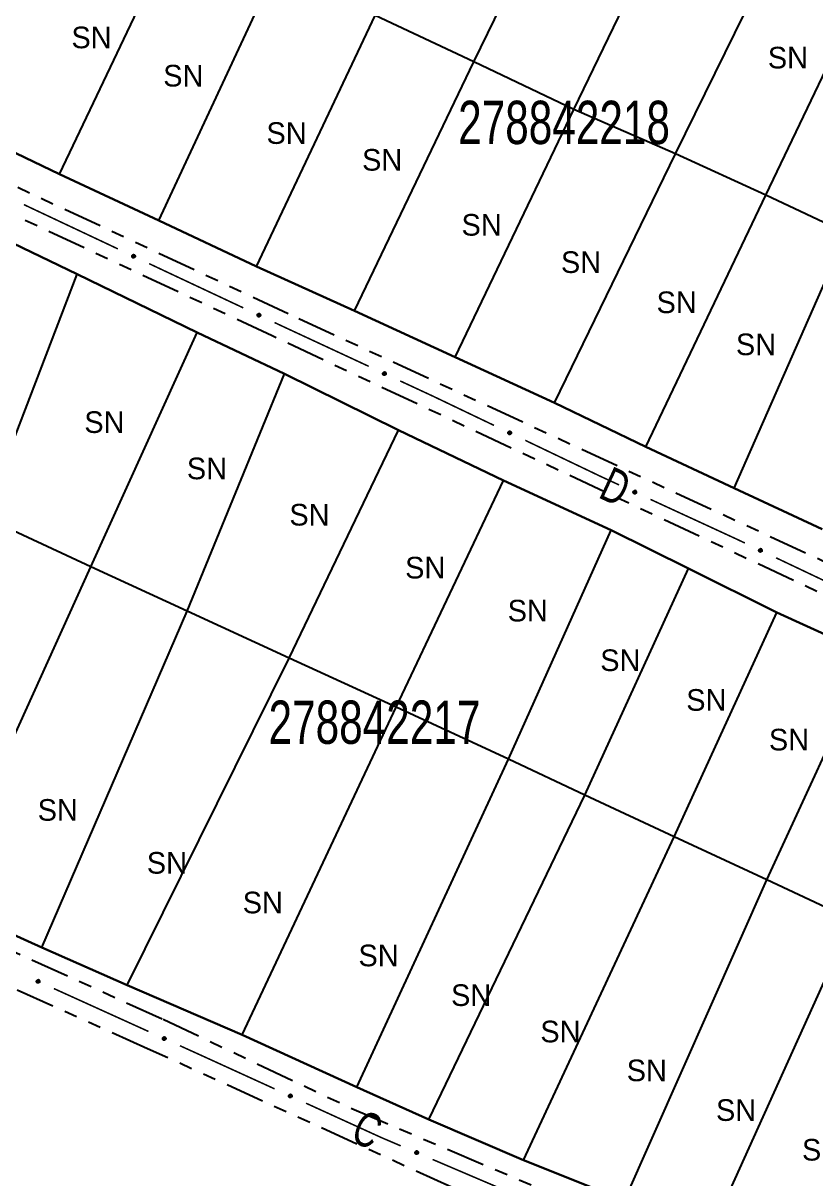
# Model space of a CAD drawing. Extents: x 203665 to 205970, y 4870865 to 4873745.
# Drawn here: x 205225.4 to 205317, y 4873095.8 to 4873229.3 of the extents above; entities that cross this region are included whole.
import ezdxf
from ezdxf.enums import TextEntityAlignment as Align

# ---------------------------------------------------------------- set-up
doc = ezdxf.new("R2010")
doc.units = 0
doc.header["$LTSCALE"] = 1.5
doc.header["$MEASUREMENT"] = 0
doc.linetypes.add('TRACO_25', pattern=[8, 3, -1, 1, -1, 1, -1])
for name, color, linetype in [('CD_MALHA_LOTES', 7, 'CONTINUOUS'), ('CD_TXT_QUADRA', 7, 'CONTINUOUS'), ('RU-QUADRA', 210, 'CONTINUOUS'), ('SV-EIXO-RUA-N-PAV', 6, 'CONTINUOUS'), ('SV-RUA-NAO-PAV', 7, 'CONTINUOUS'), ('SV-TXT-RUA-N-PAV', 7, 'CONTINUOUS'), ('Th_NmrPort', 1, 'CONTINUOUS')]:
    doc.layers.add(name, color=color, linetype=linetype)
doc.styles.add('ARIAL', font='ARIAL.SHX')

msp = doc.modelspace()

# ---------------------------------------------------------------- linework, layer by layer
at = {"layer": 'CD_MALHA_LOTES', "linetype": 'Continuous', "flags": 128}
for points in [[(205277.464868, 4873224.831493), (205290.28303, 4873251.118291)], [(205289.020346, 4873219.321597), (205301.608929, 4873245.378816)], [(205229.597642, 4873211.860279), (205243.295857, 4873240.634183)], [(205300.767139, 4873214.194332), (205313.355722, 4873239.830656)], [(205241.076594, 4873206.503435), (205254.545229, 4873235.430392)], [(205311.174721, 4873209.411436), (205323.380673, 4873234.93297)], [(205252.364229, 4873201.184854), (205266.062444, 4873230.188337)], [(205277.464868, 4873224.831493), (205266.062444, 4873230.188337)], [(205263.690127, 4873196.057589), (205277.464868, 4873224.831493)], [(205289.020346, 4873219.321597), (205277.464868, 4873224.831493)], [(205275.283868, 4873190.700746), (205289.020346, 4873219.321597)], [(205300.767139, 4873214.194332), (205289.020346, 4873219.321597)], [(205229.597642, 4873211.860279), (205218.501323, 4873217.140596)], [(205286.762819, 4873185.420428), (205300.767139, 4873214.194332)], [(205311.174721, 4873209.411436), (205300.767139, 4873214.194332)], [(205241.076594, 4873206.503435), (205229.597642, 4873211.860279)], [(205214.650365, 4873208.444473), (205231.625696, 4873200.278497)], [(205297.323454, 4873180.331426), (205311.174721, 4873209.411436)], [(205320.510935, 4873205.049434), (205311.174721, 4873209.411436)], [(205252.364229, 4873201.184854), (205241.076594, 4873206.503435)], [(205307.53972, 4873175.586793), (205320.510935, 4873205.049434)], [(205263.690127, 4873196.057589), (205252.364229, 4873201.184854)], [(205220.83671, 4873172.217235), (205231.625696, 4873200.278497)], [(205231.625696, 4873200.278497), (205245.48311, 4873193.547753)], [(205275.283868, 4873190.700746), (205263.690127, 4873196.057589)], [(205233.209401, 4873166.476306), (205245.48311, 4873193.547753)], [(205245.48311, 4873193.547753), (205255.579225, 4873188.79664)], [(205286.762819, 4873185.420428), (205275.283868, 4873190.700746)], [(205244.344822, 4873161.378758), (205255.579225, 4873188.79664)], [(205255.579225, 4873188.79664), (205268.743768, 4873182.26386)], [(205297.323454, 4873180.331426), (205286.762819, 4873185.420428)], [(205256.123624, 4873155.934774), (205268.743768, 4873182.26386)], [(205268.743768, 4873182.26386), (205280.869005, 4873176.47344)], [(205307.53972, 4873175.586793), (205297.323454, 4873180.331426)], [(205268.496314, 4873150.292827), (205280.869005, 4873176.47344)], [(205280.869005, 4873176.47344), (205293.340677, 4873170.732512)], [(205317.717723, 4873170.84216), (205307.53972, 4873175.586793)], [(205233.209401, 4873166.476306), (205220.83671, 4873172.217235)], [(205281.462894, 4873144.254954), (205293.340677, 4873170.732512)], [(205293.340677, 4873170.732512), (205302.249014, 4873166.278343)], [(205215.689671, 4873127.873512), (205233.209401, 4873166.476306)], [(205244.344822, 4873161.378758), (205233.209401, 4873166.476306)], [(205290.27225, 4873140.09773), (205302.249014, 4873166.278343)], [(205302.249014, 4873166.278343), (205312.444111, 4873161.230286)], [(205227.567454, 4873122.52851), (205244.344822, 4873161.378758)], [(205256.123624, 4873155.934774), (205244.344822, 4873161.378758)], [(205300.615819, 4873135.297126), (205312.444111, 4873161.230286)], [(205312.444111, 4873161.230286), (205323.282588, 4873156.281209)], [(205311.305824, 4873130.34805), (205323.282588, 4873156.281209)], [(205237.416116, 4873118.173323), (205256.123624, 4873155.934774)], [(205268.496314, 4873150.292827), (205256.123624, 4873155.934774)], [(205250.67964, 4873112.432394), (205268.496314, 4873150.292827)], [(205281.462894, 4873144.254954), (205268.496314, 4873150.292827)], [(205263.943164, 4873106.394521), (205281.462894, 4873144.254954)], [(205290.27225, 4873140.09773), (205281.462894, 4873144.254954)], [(205272.257612, 4873102.633223), (205290.27225, 4873140.09773)], [(205300.615819, 4873135.297126), (205290.27225, 4873140.09773)], [(205283.195071, 4873097.931601), (205300.615819, 4873135.297126)], [(205311.305824, 4873130.34805), (205300.615819, 4873135.297126)], [(205294.874891, 4873093.279469), (205311.305824, 4873130.34805)], [(205321.154485, 4873125.695918), (205311.305824, 4873130.34805)], [(205227.567454, 4873122.52851), (205215.689671, 4873127.873512)], [(205304.773043, 4873089.41919), (205321.154485, 4873125.695918)], [(205237.416116, 4873118.173323), (205227.567454, 4873122.52851)], [(205250.67964, 4873112.432394), (205237.416116, 4873118.173323)], [(205263.943164, 4873106.394521), (205250.67964, 4873112.432394)], [(205272.257612, 4873102.633223), (205263.943164, 4873106.394521)], [(205283.195071, 4873097.931601), (205272.257612, 4873102.633223)], [(205294.874891, 4873093.279469), (205283.195071, 4873097.931601)]]:
    msp.add_lwpolyline(points, dxfattribs=at)
at = {"layer": 'RU-QUADRA', "linetype": 'Continuous', "flags": 128}
for points in [[(205185.174102, 4873232.943285), (205195.811263, 4873227.969073), (205206.563214, 4873222.880072), (205218.501323, 4873217.140596), (205229.597642, 4873211.860279), (205241.076594, 4873206.503435), (205252.364229, 4873201.184854), (205263.690127, 4873196.057589), (205275.283868, 4873190.700746), (205286.762819, 4873185.420428), (205297.323454, 4873180.331426), (205307.53972, 4873175.586793), (205317.717723, 4873170.84216)], [(205323.282588, 4873156.281209), (205312.444111, 4873161.230286), (205302.249014, 4873166.278343), (205293.340677, 4873170.732512), (205280.869005, 4873176.47344), (205268.743768, 4873182.26386), (205255.579225, 4873188.79664), (205245.48311, 4873193.547753), (205231.625696, 4873200.278497), (205214.650365, 4873208.444473)], [(205215.689671, 4873127.873512), (205227.567454, 4873122.52851), (205237.416116, 4873118.173323), (205250.67964, 4873112.432394), (205263.943164, 4873106.394521), (205272.257612, 4873102.633223), (205283.195071, 4873097.931601), (205294.874891, 4873093.279469)]]:
    msp.add_lwpolyline(points, dxfattribs=at)
at = {"layer": 'SV-EIXO-RUA-N-PAV', "const_width": 0.18}
for points in [[(205236.336126, 4873203.214055), (205225.481131, 4873208.329628)], [(205241.91702, 4873200.583979), (205239.954458, 4873201.508864)], [(205242.66875, 4873200.231126), (205241.91702, 4873200.583979)], [(205250.815882, 4873196.406962), (205242.66875, 4873200.231126)], [(205255.521715, 4873194.198101), (205254.43683, 4873194.707333)], [(205256.24866, 4873193.860424), (205255.521715, 4873194.198101)], [(205265.317952, 4873189.647592), (205256.24866, 4873193.860424)], [(205272.73582, 4873186.201872), (205268.945668, 4873187.962459)], [(205273.476306, 4873185.847542), (205272.73582, 4873186.201872)], [(205279.790633, 4873182.826073), (205273.476306, 4873185.847542)], [(205292.11557, 4873176.928467), (205283.39882, 4873181.09952)], [(205292.421341, 4873176.787509), (205292.11557, 4873176.928467)], [(205294.237637, 4873175.95021), (205292.421341, 4873176.787509)], [(205307.774853, 4873169.709649), (205297.870228, 4873174.275611)], [(205307.859416, 4873169.669528), (205307.774853, 4873169.709649)], [(205308.762885, 4873169.240875), (205307.859416, 4873169.669528)], [(205322.9899, 4873162.490831), (205312.376762, 4873167.526262)], [(205239.871975, 4873112.818515), (205228.942933, 4873117.77392)], [(205246.012179, 4873110.034448), (205243.514989, 4873111.166714)], [(205246.24699, 4873109.927292), (205246.012179, 4873110.034448)], [(205254.434716, 4873106.19083), (205246.24699, 4873109.927292)], [(205266.78077, 4873100.556718), (205258.073705, 4873104.53018)], [(205267.1755, 4873100.38835), (205266.78077, 4873100.556718)], [(205269.015141, 4873099.603669), (205267.1755, 4873100.38835)], [(205283.732263, 4873093.326223), (205272.694421, 4873098.034307)]]:
    msp.add_lwpolyline(points, dxfattribs=at)
at = {"layer": 'SV-EIXO-RUA-N-PAV'}
for points in [[(205238.228336, 4873202.200632), (205238.182548, 4873202.183441), (205238.139681, 4873202.178029), (205238.102628, 4873202.183805), (205238.071217, 4873202.197448), (205238.040653, 4873202.215024), (205238.013748, 4873202.239543), (205237.989915, 4873202.273371), (205237.972347, 4873202.319181), (205237.969689, 4873202.363459), (205237.973409, 4873202.400088), (205237.985749, 4873202.433661), (205238.003321, 4873202.463066), (205238.029714, 4873202.490171), (205238.064231, 4873202.513989), (205238.110722, 4873202.530539), (205238.152785, 4873202.535557), (205238.188477, 4873202.529028), (205238.222151, 4873202.516409), (205238.253139, 4873202.498091), (205238.27941, 4873202.473871), (205238.303329, 4873202.439074), (205238.319056, 4873202.392971), (205238.324539, 4873202.351076), (205238.318514, 4873202.315301), (205238.305344, 4873202.282429), (205238.288088, 4873202.251559), (205238.264566, 4873202.223488), (205238.228336, 4873202.200632)], [(205252.709647, 4873195.396448), (205252.663886, 4873195.379186), (205252.621027, 4873195.373708), (205252.583965, 4873195.379428), (205252.552533, 4873195.393022), (205252.521942, 4873195.410551), (205252.495, 4873195.435029), (205252.471115, 4873195.46882), (205252.453477, 4873195.514603), (205252.450751, 4873195.558877), (205252.454414, 4873195.595512), (205252.466702, 4873195.629104), (205252.484229, 4873195.658536), (205252.51058, 4873195.685681), (205252.545061, 4873195.709552), (205252.591527, 4873195.726174), (205252.633581, 4873195.731256), (205252.669284, 4873195.724782), (205252.702977, 4873195.712215), (205252.733993, 4873195.693945), (205252.760302, 4873195.669764), (205252.784274, 4873195.635005), (205252.800071, 4873195.588926), (205252.805619, 4873195.547039), (205252.799648, 4873195.511255), (205252.786529, 4873195.478362), (205252.76932, 4873195.447467), (205252.745842, 4873195.419359), (205252.709647, 4873195.396448)], [(205267.215743, 4873188.64466), (205267.170051, 4873188.627215), (205267.127215, 4873188.621566), (205267.09013, 4873188.627137), (205267.058644, 4873188.640606), (205267.027983, 4873188.658012), (205267.000943, 4873188.682382), (205266.976923, 4873188.716078), (205266.959102, 4873188.76179), (205266.956199, 4873188.806052), (205266.959716, 4873188.842701), (205266.97187, 4873188.876342), (205266.989278, 4873188.905844), (205267.015521, 4873188.933095), (205267.049906, 4873188.957104), (205267.096305, 4873188.973911), (205267.138339, 4873188.979161), (205267.174067, 4873188.97283), (205267.20781, 4873188.960398), (205267.238899, 4873188.942252), (205267.265304, 4873188.918177), (205267.289415, 4873188.883513), (205267.305397, 4873188.837498), (205267.311112, 4873188.795634), (205267.305284, 4873188.759826), (205267.292297, 4873188.726881), (205267.275212, 4873188.695917), (205267.251846, 4873188.667716), (205267.215743, 4873188.64466)], [(205281.676818, 4873181.801481), (205281.63093, 4873181.78456), (205281.588031, 4873181.779402), (205281.551013, 4873181.785398), (205281.519683, 4873181.799225), (205281.489224, 4873181.816982), (205281.462464, 4873181.84166), (205281.438831, 4873181.875628), (205281.421535, 4873181.921541), (205281.419139, 4873181.965834), (205281.423075, 4873182.002441), (205281.435613, 4873182.03594), (205281.453358, 4873182.065241), (205281.479911, 4873182.092189), (205281.514569, 4873182.115803), (205281.561157, 4873182.132078), (205281.603248, 4873182.136846), (205281.638902, 4873182.130107), (205281.6725, 4873182.117289), (205281.703379, 4873182.098788), (205281.729507, 4873182.074413), (205281.753219, 4873182.039475), (205281.768673, 4873181.99328), (205281.773909, 4873181.951353), (205281.767672, 4873181.915614), (205281.754308, 4873181.882821), (205281.73687, 4873181.852054), (205281.713183, 4873181.824122), (205281.676818, 4873181.801481)], [(205296.138331, 4873174.952789), (205296.09269, 4873174.935212), (205296.04987, 4873174.929438), (205296.012769, 4873174.934902), (205295.981244, 4873174.948279), (205295.950533, 4873174.965597), (205295.923422, 4873174.989888), (205295.899304, 4873175.023514), (205295.881351, 4873175.069174), (205295.878319, 4873175.113428), (205295.88173, 4873175.150087), (205295.893786, 4873175.183763), (205295.911109, 4873175.213315), (205295.937273, 4873175.240642), (205295.971587, 4873175.26475), (205296.017937, 4873175.281692), (205296.059956, 4873175.287064), (205296.095702, 4873175.280837), (205296.129481, 4873175.268503), (205296.160623, 4873175.250447), (205296.187098, 4873175.226449), (205296.211309, 4873175.191855), (205296.227424, 4873175.145886), (205296.233261, 4873175.104039), (205296.227537, 4873175.068215), (205296.214645, 4873175.035233), (205296.19765, 4873175.004219), (205296.174367, 4873174.97595), (205296.138331, 4873174.952789)], [(205310.652448, 4873168.222525), (205310.606616, 4873168.205453), (205310.563734, 4873168.200152), (205310.526697, 4873168.206026), (205310.495321, 4873168.21975), (205310.464803, 4873168.237406), (205310.437962, 4873168.261995), (205310.414217, 4873168.295885), (205310.396769, 4873168.34174), (205310.394227, 4873168.386025), (205310.398042, 4873168.422644), (205310.410469, 4873168.456185), (205310.428117, 4873168.485544), (205310.454581, 4873168.51258), (205310.48916, 4873168.536308), (205310.535694, 4873168.552737), (205310.57777, 4873168.557645), (205310.613445, 4873168.551024), (205310.647086, 4873168.538317), (205310.678026, 4873168.519918), (205310.704234, 4873168.495629), (205310.728062, 4873168.460771), (205310.743669, 4873168.414626), (205310.749043, 4873168.372717), (205310.742924, 4873168.336958), (205310.729668, 4873168.30412), (205310.712332, 4873168.273296), (205310.688738, 4873168.245286), (205310.652448, 4873168.222525)], [(205227.206825, 4873118.440231), (205227.161296, 4873118.422369), (205227.118512, 4873118.416327), (205227.081379, 4873118.421558), (205227.04977, 4873118.434737), (205227.018951, 4873118.451862), (205226.991689, 4873118.475983), (205226.96736, 4873118.509457), (205226.949121, 4873118.555003), (205226.945812, 4873118.599237), (205226.948993, 4873118.635918), (205226.960838, 4873118.669668), (205226.977976, 4873118.699329), (205227.003967, 4873118.726819), (205227.03813, 4873118.751142), (205227.084373, 4873118.768374), (205227.126357, 4873118.774009), (205227.162142, 4873118.768006), (205227.195998, 4873118.755884), (205227.227252, 4873118.738023), (205227.253876, 4873118.714192), (205227.278304, 4873118.67975), (205227.294707, 4873118.633883), (205227.300806, 4873118.592073), (205227.295307, 4873118.556214), (205227.282622, 4873118.523152), (205227.265822, 4873118.492032), (205227.242716, 4873118.463618), (205227.206825, 4873118.440231)], [(205241.778882, 4873111.833026), (205241.733352, 4873111.815163), (205241.690569, 4873111.809121), (205241.653435, 4873111.814352), (205241.621826, 4873111.827531), (205241.591008, 4873111.844656), (205241.563745, 4873111.868777), (205241.539417, 4873111.902251), (205241.521178, 4873111.947798), (205241.517869, 4873111.992032), (205241.52105, 4873112.028712), (205241.532894, 4873112.062463), (205241.550032, 4873112.092123), (205241.576024, 4873112.119613), (205241.610187, 4873112.143936), (205241.65643, 4873112.161168), (205241.698414, 4873112.166803), (205241.734199, 4873112.1608), (205241.768054, 4873112.148678), (205241.799308, 4873112.130817), (205241.825933, 4873112.106986), (205241.850361, 4873112.072545), (205241.866764, 4873112.026677), (205241.872862, 4873111.984868), (205241.867363, 4873111.949008), (205241.854678, 4873111.915946), (205241.837878, 4873111.884826), (205241.814772, 4873111.856412), (205241.778882, 4873111.833026)], [(205256.339222, 4873105.200709), (205256.293649, 4873105.182957), (205256.250851, 4873105.177019), (205256.21373, 4873105.18234), (205256.182154, 4873105.195596), (205256.151377, 4873105.212796), (205256.124173, 4873105.236983), (205256.099926, 4873105.270516), (205256.081798, 4873105.316107), (205256.078596, 4873105.360349), (205256.081866, 4873105.397021), (205256.093793, 4873105.430743), (205256.111002, 4873105.460361), (205256.137061, 4873105.487788), (205256.171283, 4873105.512028), (205256.217568, 4873105.529148), (205256.259565, 4873105.534681), (205256.295335, 4873105.528591), (205256.329161, 4873105.516386), (205256.360372, 4873105.49845), (205256.386939, 4873105.474554), (205256.411282, 4873105.440053), (205256.427574, 4873105.394147), (205256.433571, 4873105.352322), (205256.427985, 4873105.316476), (205256.41522, 4873105.283444), (205256.398344, 4873105.252366), (205256.375169, 4873105.224008), (205256.339222, 4873105.200709)], [(205270.943752, 4873098.661362), (205270.898636, 4873098.642479), (205270.856, 4873098.635475), (205270.818758, 4873098.639869), (205270.78686, 4873098.652333), (205270.755664, 4873098.66876), (205270.727865, 4873098.692261), (205270.702789, 4873098.725178), (205270.683529, 4873098.770303), (205270.679225, 4873098.814451), (205270.68158, 4873098.851194), (205270.692661, 4873098.885203), (205270.709127, 4873098.915241), (205270.734493, 4873098.943309), (205270.7681, 4873098.968396), (205270.813943, 4873098.986664), (205270.85579, 4873098.993244), (205270.891701, 4873098.988048), (205270.92582, 4873098.976691), (205270.957468, 4873098.959538), (205270.984623, 4873098.936312), (205271.00982, 4873098.90243), (205271.027252, 4873098.856944), (205271.03429, 4873098.815282), (205271.0296, 4873098.779307), (205271.017662, 4873098.745968), (205271.001567, 4873098.714478), (205270.979107, 4873098.68555), (205270.943752, 4873098.661362)]]:
    msp.add_lwpolyline(points, close=True, dxfattribs=at)
for points in [[(205238.288088, 4873202.251559), (205237.969689, 4873202.363459)], [(205238.264566, 4873202.223488), (205237.972347, 4873202.319181)], [(205238.305344, 4873202.282429), (205237.973409, 4873202.400088)], [(205238.272109, 4873202.239668), (205237.974977, 4873202.338967)], [(205238.292822, 4873202.267618), (205237.975289, 4873202.37804)], [(205238.309762, 4873202.300363), (205237.982284, 4873202.418489)], [(205238.246457, 4873202.214045), (205237.985121, 4873202.296475)], [(205238.318514, 4873202.315301), (205237.985749, 4873202.433661)], [(205238.228336, 4873202.200632), (205237.989915, 4873202.273371)], [(205238.318715, 4873202.335364), (205237.997479, 4873202.447531)], [(205238.324539, 4873202.351076), (205238.003321, 4873202.463066)], [(205238.203015, 4873202.192281), (205238.008701, 4873202.253685)], [(205238.182548, 4873202.183441), (205238.013748, 4873202.239543)], [(205238.320261, 4873202.373855), (205238.021243, 4873202.475551)], [(205238.319056, 4873202.392971), (205238.029714, 4873202.490171)], [(205238.158125, 4873202.18025), (205238.035629, 4873202.224402)], [(205238.139681, 4873202.178029), (205238.040653, 4873202.215024)], [(205238.307067, 4873202.416276), (205238.049944, 4873202.501245)], [(205238.303329, 4873202.439074), (205238.064231, 4873202.513989)], [(205238.285374, 4873202.456668), (205238.094692, 4873202.519377)], [(205238.27941, 4873202.473871), (205238.110722, 4873202.530539)], [(205238.262078, 4873202.487256), (205238.137766, 4873202.530756)], [(205238.253139, 4873202.498091), (205238.152785, 4873202.535557)], [(205252.76932, 4873195.447467), (205252.450751, 4873195.558877)], [(205252.745842, 4873195.419359), (205252.453477, 4873195.514603)], [(205252.786529, 4873195.478362), (205252.454414, 4873195.595512)], [(205252.75336, 4873195.435551), (205252.456076, 4873195.534393)], [(205252.774031, 4873195.463532), (205252.456328, 4873195.573466)], [(205252.79092, 4873195.496303), (205252.46326, 4873195.613926)], [(205252.727748, 4873195.409889), (205252.466285, 4873195.491917)], [(205252.799648, 4873195.511255), (205252.466702, 4873195.629104)], [(205252.709647, 4873195.396448), (205252.471115, 4873195.46882)], [(205252.799819, 4873195.531318), (205252.478411, 4873195.642991)], [(205252.805619, 4873195.547039), (205252.484229, 4873195.658536)], [(205252.684339, 4873195.388058), (205252.489931, 4873195.449163)], [(205252.663886, 4873195.379186), (205252.495, 4873195.435029)], [(205252.801306, 4873195.569811), (205252.502132, 4873195.671048)], [(205252.800071, 4873195.588926), (205252.51058, 4873195.685681)], [(205252.639468, 4873195.375958), (205252.516904, 4873195.419921)], [(205252.621027, 4873195.373708), (205252.521942, 4873195.410551)], [(205252.788047, 4873195.612212), (205252.530794, 4873195.696786)], [(205252.784274, 4873195.635005), (205252.545061, 4873195.709552)], [(205252.766292, 4873195.652571), (205252.575514, 4873195.714987)], [(205252.760302, 4873195.669764), (205252.591527, 4873195.726174)], [(205252.742949, 4873195.683123), (205252.61857, 4873195.726432)], [(205252.733993, 4873195.693945), (205252.633581, 4873195.731256)], [(205267.275212, 4873188.695917), (205266.956199, 4873188.806052)], [(205267.251846, 4873188.667716), (205266.959102, 4873188.76179)], [(205267.292297, 4873188.726881), (205266.959716, 4873188.842701)], [(205267.259299, 4873188.683937), (205266.961622, 4873188.78159)], [(205267.279858, 4873188.712001), (205266.961718, 4873188.820664)], [(205267.296616, 4873188.74484), (205266.968488, 4873188.861151)], [(205267.305284, 4873188.759826), (205266.97187, 4873188.876342)], [(205267.23379, 4873188.658173), (205266.972001, 4873188.739155)], [(205267.215743, 4873188.64466), (205266.976923, 4873188.716078)], [(205267.305375, 4873188.779889), (205266.983522, 4873188.890277)], [(205267.311112, 4873188.795634), (205266.989278, 4873188.905844)], [(205267.190468, 4873188.636169), (205266.995818, 4873188.696496)], [(205267.170051, 4873188.627215), (205267.000943, 4873188.682382)], [(205267.306708, 4873188.818388), (205267.007131, 4873188.918428)], [(205267.305397, 4873188.837498), (205267.015521, 4873188.933095)], [(205267.145646, 4873188.623889), (205267.022907, 4873188.667363)], [(205267.127215, 4873188.621566), (205267.027983, 4873188.658012)], [(205267.293279, 4873188.860736), (205267.03569, 4873188.944281)], [(205267.289415, 4873188.883513), (205267.049906, 4873188.957104)], [(205267.271363, 4873188.901007), (205267.080337, 4873188.96266)], [(205267.265304, 4873188.918177), (205267.096305, 4873188.973911)], [(205267.247898, 4873188.931466), (205267.123347, 4873188.974277)], [(205267.238899, 4873188.942252), (205267.138339, 4873188.979161)], [(205281.73687, 4873181.852054), (205281.419139, 4873181.965834)], [(205281.713183, 4873181.824122), (205281.421535, 4873181.921541)], [(205281.754308, 4873181.882821), (205281.423075, 4873182.002441)], [(205281.720821, 4873181.840257), (205281.424281, 4873181.941311)], [(205281.741699, 4873181.868084), (205281.424825, 4873181.980382)], [(205281.758833, 4873181.900728), (205281.432058, 4873182.020788)], [(205281.695018, 4873181.814786), (205281.434174, 4873181.89876)], [(205281.767672, 4873181.915614), (205281.435613, 4873182.03594)], [(205281.676818, 4873181.801481), (205281.438831, 4873181.875628)], [(205281.767992, 4873181.935676), (205281.447424, 4873182.04974)], [(205281.773909, 4873181.951353), (205281.453358, 4873182.065241)], [(205281.651448, 4873181.79328), (205281.457501, 4873181.855832)], [(205281.63093, 4873181.78456), (205281.462464, 4873181.84166)], [(205281.769766, 4873181.974157), (205281.471354, 4873182.07762)], [(205281.768673, 4873181.99328), (205281.479911, 4873182.092189)], [(205281.606488, 4873181.781514), (205281.484255, 4873181.82639)], [(205281.588031, 4873181.779402), (205281.489224, 4873181.816982)], [(205281.756823, 4873182.016655), (205281.500207, 4873182.103143)], [(205281.753219, 4873182.039475), (205281.514569, 4873182.115803)], [(205281.735369, 4873182.057175), (205281.545061, 4873182.12101)], [(205281.729507, 4873182.074413), (205281.561157, 4873182.132078)], [(205281.712254, 4873182.0879), (205281.588201, 4873182.132134)], [(205281.703379, 4873182.098788), (205281.603248, 4873182.136846)], [(205296.19765, 4873175.004219), (205295.878319, 4873175.113428)], [(205296.174367, 4873174.97595), (205295.881351, 4873175.069174)], [(205296.214645, 4873175.035233), (205295.88173, 4873175.150087)], [(205296.20225, 4873175.020316), (205295.883796, 4873175.128055)], [(205296.181772, 4873174.992193), (205295.883813, 4873175.088981)], [(205296.218913, 4873175.053203), (205295.890449, 4873175.168562)], [(205296.227537, 4873175.068215), (205295.893786, 4873175.183763)], [(205296.156338, 4873174.966355), (205295.894316, 4873175.046577)], [(205296.138331, 4873174.952789), (205295.899304, 4873175.023514)], [(205296.227569, 4873175.088278), (205295.905398, 4873175.197731)], [(205296.233261, 4873175.104039), (205295.911109, 4873175.213315)], [(205296.113081, 4873174.944225), (205295.918256, 4873175.003987)], [(205296.09269, 4873174.935212), (205295.923422, 4873174.989888)], [(205296.228791, 4873175.126781), (205295.928925, 4873175.225951)], [(205296.227424, 4873175.145886), (205295.937273, 4873175.240642)], [(205296.068294, 4873174.931815), (205295.94543, 4873174.974932)], [(205296.04987, 4873174.929438), (205295.950533, 4873174.965597)], [(205296.215239, 4873175.169089), (205295.957409, 4873175.251886)], [(205296.211309, 4873175.191855), (205295.971587, 4873175.26475)], [(205296.193206, 4873175.209297), (205296.002002, 4873175.270395)], [(205296.187098, 4873175.226449), (205296.017937, 4873175.281692)], [(205296.169653, 4873175.239688), (205296.044978, 4873175.282137)], [(205296.160623, 4873175.250447), (205296.059956, 4873175.287064)], [(205310.712332, 4873168.273296), (205310.394227, 4873168.386025)], [(205310.688738, 4873168.245286), (205310.396769, 4873168.34174)], [(205310.729668, 4873168.30412), (205310.398042, 4873168.422644)], [(205310.696322, 4873168.261446), (205310.39945, 4873168.36152)], [(205310.717109, 4873168.289342), (205310.399864, 4873168.400591)], [(205310.734134, 4873168.322043), (205310.406964, 4873168.441022)], [(205310.670604, 4873168.235891), (205310.409484, 4873168.319001)], [(205310.742924, 4873168.336958), (205310.410469, 4873168.456185)], [(205310.652448, 4873168.222525), (205310.414217, 4873168.295885)], [(205310.743178, 4873168.35702), (205310.422235, 4873168.470024)], [(205310.749043, 4873168.372717), (205310.428117, 4873168.485544)], [(205310.627105, 4873168.21424), (205310.432952, 4873168.27615)], [(205310.744824, 4873168.395507), (205310.446072, 4873168.497983)], [(205310.743669, 4873168.414626), (205310.454581, 4873168.51258)], [(205310.73174, 4873168.437962), (205310.47484, 4873168.523602)], [(205310.728062, 4873168.460771), (205310.48916, 4873168.536308)], [(205310.710153, 4873168.478411), (205310.519635, 4873168.541617)], [(205310.704234, 4873168.495629), (205310.535694, 4873168.552737)], [(205310.686937, 4873168.50906), (205310.562738, 4873168.552883)], [(205310.678026, 4873168.519918), (205310.57777, 4873168.557645)], [(205310.606616, 4873168.205453), (205310.437962, 4873168.261995)], [(205310.582184, 4873168.202326), (205310.459804, 4873168.246797)], [(205310.563734, 4873168.200152), (205310.464803, 4873168.237406)], [(205227.265822, 4873118.492032), (205226.945812, 4873118.599237)], [(205227.282622, 4873118.523152), (205226.948993, 4873118.635918)], [(205227.242716, 4873118.463618), (205226.949121, 4873118.555003)], [(205227.27032, 4873118.508158), (205226.951197, 4873118.613899)], [(205227.250019, 4873118.479907), (205226.95146, 4873118.574826)], [(205227.286777, 4873118.541149), (205226.957596, 4873118.654447)], [(205227.295307, 4873118.556214), (205226.960838, 4873118.669668)], [(205227.224747, 4873118.45391), (205226.962227, 4873118.532488)], [(205227.206825, 4873118.440231), (205226.96736, 4873118.509457)], [(205227.295213, 4873118.576277), (205226.972362, 4873118.683709)], [(205227.300806, 4873118.592073), (205226.977976, 4873118.699329)], [(205227.18163, 4873118.431509), (205226.986434, 4873118.490049)], [(205227.161296, 4873118.422369), (205226.991689, 4873118.475983)], [(205227.296194, 4873118.614787), (205226.995712, 4873118.712076)], [(205227.294707, 4873118.633883), (205227.003967, 4873118.726819)], [(205227.136922, 4873118.418819), (205227.01379, 4873118.461165)], [(205227.118512, 4873118.416327), (205227.018951, 4873118.451862)], [(205227.282377, 4873118.657009), (205227.024033, 4873118.738189)], [(205227.278304, 4873118.67975), (205227.03813, 4873118.751142)], [(205227.260092, 4873118.697078), (205227.068509, 4873118.756977)], [(205227.253876, 4873118.714192), (205227.084373, 4873118.768374)], [(205227.236349, 4873118.727321), (205227.111411, 4873118.768987)], [(205227.227252, 4873118.738023), (205227.126357, 4873118.774009)], [(205241.837878, 4873111.884826), (205241.517869, 4873111.992032)], [(205241.854678, 4873111.915946), (205241.52105, 4873112.028712)], [(205241.814772, 4873111.856412), (205241.521178, 4873111.947798)], [(205241.842376, 4873111.900952), (205241.523254, 4873112.006693)], [(205241.822076, 4873111.872701), (205241.523516, 4873111.96762)], [(205241.858833, 4873111.933943), (205241.529653, 4873112.047241)], [(205241.867363, 4873111.949008), (205241.532894, 4873112.062463)], [(205241.796804, 4873111.846704), (205241.534284, 4873111.925282)], [(205241.778882, 4873111.833026), (205241.539417, 4873111.902251)], [(205241.86727, 4873111.969071), (205241.544419, 4873112.076503)], [(205241.872862, 4873111.984868), (205241.550032, 4873112.092123)], [(205241.753686, 4873111.824303), (205241.55849, 4873111.882844)], [(205241.733352, 4873111.815163), (205241.563745, 4873111.868777)], [(205241.86825, 4873112.007581), (205241.567769, 4873112.10487)], [(205241.866764, 4873112.026677), (205241.576024, 4873112.119613)], [(205241.708978, 4873111.811613), (205241.585846, 4873111.853959)], [(205241.690569, 4873111.809121), (205241.591008, 4873111.844656)], [(205241.854433, 4873112.049803), (205241.596089, 4873112.130983)], [(205241.850361, 4873112.072545), (205241.610187, 4873112.143936)], [(205241.832149, 4873112.089872), (205241.640566, 4873112.149771)], [(205241.825933, 4873112.106986), (205241.65643, 4873112.161168)], [(205241.808405, 4873112.120115), (205241.683467, 4873112.161782)], [(205241.799308, 4873112.130817), (205241.698414, 4873112.166803)], [(205256.393113, 4873105.457425), (205256.201676, 4873105.517789)], [(205256.386939, 4873105.474554), (205256.217568, 4873105.529148)], [(205256.369443, 4873105.487726), (205256.244607, 4873105.529696)], [(205256.360372, 4873105.49845), (205256.259565, 4873105.534681)], [(205256.398344, 4873105.252366), (205256.078596, 4873105.360349)], [(205256.375169, 4873105.224008), (205256.081798, 4873105.316107)], [(205256.41522, 4873105.283444), (205256.081866, 4873105.397021)], [(205256.402881, 4873105.268481), (205256.084017, 4873105.374997)], [(205256.382512, 4873105.240279), (205256.084184, 4873105.335924)], [(205256.419418, 4873105.301431), (205256.090514, 4873105.415529)], [(205256.427985, 4873105.316476), (205256.093793, 4873105.430743)], [(205256.357177, 4873105.214343), (205256.094849, 4873105.293559)], [(205256.339222, 4873105.200709), (205256.099926, 4873105.270516)], [(205256.42794, 4873105.336539), (205256.105351, 4873105.444755)], [(205256.433571, 4873105.352322), (205256.111002, 4873105.460361)], [(205256.314005, 4873105.192048), (205256.118952, 4873105.251062)], [(205256.293649, 4873105.182957), (205256.124173, 4873105.236983)], [(205256.429014, 4873105.375047), (205256.12877, 4873105.473066)], [(205256.427574, 4873105.394147), (205256.137061, 4873105.487788)], [(205256.269266, 4873105.179467), (205256.146238, 4873105.222112)], [(205256.250851, 4873105.177019), (205256.151377, 4873105.212796)], [(205256.4153, 4873105.417302), (205256.157154, 4873105.49911)], [(205256.411282, 4873105.440053), (205256.171283, 4873105.512028)], [(205271.017662, 4873098.745968), (205270.68158, 4873098.851194)], [(205271.021411, 4873098.764054), (205270.689763, 4873098.869912)], [(205271.0296, 4873098.779307), (205270.692661, 4873098.885203)], [(205271.029055, 4873098.799364), (205270.703867, 4873098.899499)], [(205271.03429, 4873098.815282), (205270.709127, 4873098.915241)], [(205271.029168, 4873098.837886), (205270.726572, 4873098.928385)], [(205271.027252, 4873098.856944), (205270.734493, 4873098.943309)], [(205271.014404, 4873098.879786), (205270.754297, 4873098.955129)], [(205271.00982, 4873098.90243), (205270.7681, 4873098.968396)], [(205270.991223, 4873098.919343), (205270.79834, 4873098.974913)], [(205270.984623, 4873098.936312), (205270.813943, 4873098.986664)], [(205270.966805, 4873098.949044), (205270.84096, 4873098.987887)], [(205270.957468, 4873098.959538), (205270.85579, 4873098.993244)], [(205271.001567, 4873098.714478), (205270.679225, 4873098.814451)], [(205270.979107, 4873098.68555), (205270.683529, 4873098.770303)], [(205271.005701, 4873098.730701), (205270.684279, 4873098.829231)], [(205270.986042, 4873098.702), (205270.685421, 4873098.790173)], [(205270.961362, 4873098.67544), (205270.697139, 4873098.748088)], [(205270.943752, 4873098.661362), (205270.702789, 4873098.725178)], [(205270.918759, 4873098.652075), (205270.722295, 4873098.706206)], [(205270.898636, 4873098.642479), (205270.727865, 4873098.692261)], [(205270.874348, 4873098.638382), (205270.750294, 4873098.677945)], [(205270.856, 4873098.635475), (205270.755664, 4873098.66876)]]:
    msp.add_lwpolyline(points, dxfattribs=at)
at = {"layer": 'SV-RUA-NAO-PAV', "linetype": 'TRACO_25'}
msp.add_polyline3d([(205274.879616, 4873094.826152, 5.445327), (205239.77314, 4873110.828994, 5.534084), (205171.160165, 4873141.614516, 5.238225), (205147.342577, 4873152.39644, 5.139606), (205093.337922, 4873177.290831, 5.682014), (205062.441035, 4873191.33333, 6.313179), (205004.296572, 4873218.91811, 6.766829), (204982.858972, 4873227.799786, 6.865449), (204971.539941, 4873233.560743, 6.806277), (204961.749725, 4873242.331827, 6.786553), (204954.559152, 4873250.262723, 6.776691), (204948.31924, 4873255.043359, 6.875311), (204939.019937, 4873260.13417, 6.934483), (204912.192203, 4873273.896445, 6.796415), (204876.973539, 4873291.196146, 6.737244), (204872.968465, 4873294.105095, 6.727382), (204870.105082, 4873297.92018, 6.727382)], dxfattribs=at)
for points in [[(205256.025829, 4873195.71391, 5.938425), (205185.522696, 4873228.60967, 6.125802), (205182.832462, 4873231.65001, 6.125802), (205183.001182, 4873236.110303, 6.145526), (205191.593394, 4873255.814814, 6.145526), (205196.614151, 4873267.075655, 6.145526), (205207.650094, 4873291.772825, 6.273731), (205209.249422, 4873292.882819, 6.273731), (205211.85901, 4873292.232644, 6.303318), (205262.504717, 4873266.298351, 6.263869), (205321.489243, 4873237.803467, 5.682014), (205355.4558, 4873222.440725, 5.56367), (205404.931576, 4873197.216539, 4.55775), (205419.240623, 4873188.955263, 4.113962), (205420.911145, 4873185.71496, 4.113962), (205419.482825, 4873180.844703, 4.252029), (205398.359545, 4873138.00287, 4.587336), (205394.031652, 4873133.962815, 4.567612), (205389.012804, 4873133.923064, 4.715541), (205383.52345, 4873136.083485, 4.764851), (205337.567795, 4873157.997271, 5.356569)], [(205378.704323, 4873100.941354, 4.636646), (205388.246437, 4873121.492263, 4.666232), (205387.66525, 4873126.232612, 4.597198), (205384.124955, 4873130.183056, 4.685956), (205336.099038, 4873154.727124, 5.376293), (205254.176961, 4873193.15383, 5.938425), (205183.463832, 4873226.209611, 6.16525), (205180.944371, 4873226.329746, 6.16525), (205178.915497, 4873223.939686, 6.175112), (205151.637809, 4873166.027144, 5.425603), (205151.209417, 4873160.596799, 5.425603), (205152.840207, 4873156.426436, 5.405879), (205156.000226, 4873153.776098, 5.405879), (205193.626636, 4873135.953006, 5.119882), (205241.581786, 4873114.219132, 5.445327), (205263.369702, 4873103.917343, 5.524222), (205304.555219, 4873086.394093, 5.336845), (205317.033575, 4873082.113178, 5.277673), (205355.129293, 4873066.390204, 4.666232), (205359.678093, 4873066.990016, 4.587336), (205362.886387, 4873070.500092, 4.498579)]]:
    msp.add_polyline3d(points, close=True, dxfattribs=at)

# ---------------------------------------------------------------- texts
at = {"layer": 'CD_TXT_QUADRA', "style": 'ARIAL', "width": 0.7}
for s, p in [('278842218', (205275.645987, 4873215.323687)), ('278842217', (205253.743985, 4873146.041724))]:
    msp.add_text(s, height=5, dxfattribs=at).set_placement(p)
at = {"layer": 'SV-TXT-RUA-N-PAV', "style": 'ARIAL', "width": 0.7}
for s, rotation, p in [('D', 335, (205291.700632, 4873174.550978)), ('C', 336, (205263.047396, 4873100.233072))]:
    msp.add_text(s, height=4, rotation=rotation, dxfattribs=at).set_placement(p)
at = {"layer": 'Th_NmrPort', "color": 1}
for p in [(205230.971019, 4873227.639513), (205311.42058, 4873225.307791), (205241.574256, 4873223.221497), (205253.502898, 4873216.594474), (205264.547937, 4873213.501863), (205276.034778, 4873205.991237), (205287.521618, 4873201.683671), (205298.566657, 4873197.044755), (205307.734039, 4873192.184938), (205232.461876, 4873183.203766), (205244.305373, 4873177.85509), (205256.148869, 4873172.506414), (205269.520559, 4873166.393642), (205281.364056, 4873161.427014), (205292.061407, 4873155.69629), (205301.994663, 4873151.111711), (205311.545869, 4873146.527131), (205227.069815, 4873138.406673), (205239.677409, 4873132.2939), (205250.756809, 4873127.709321), (205264.128498, 4873121.596548), (205274.82585, 4873117.011969), (205285.141153, 4873112.809438), (205295.117794, 4873108.322304), (205305.433097, 4873103.737724), (205315.366352, 4873099.153145)]:
    msp.add_text('SN', height=2.5, dxfattribs=at).set_placement(p, align=Align.MIDDLE_LEFT)

doc.saveas('drawing.dxf')
